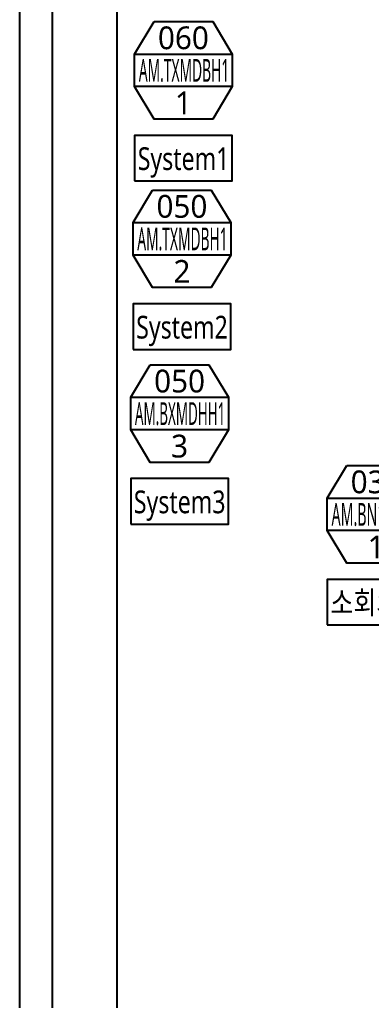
# Model space of a CAD drawing. Extents: x 11551484 to 2613213153046, y -2602833546311 to 14142.
# Drawn here: x 11573099 to 11577425, y -6093 to 5971 of the extents above; entities that cross this region are included whole.
import ezdxf
from ezdxf.enums import TextEntityAlignment as Align

# ---------------------------------------------------------------- set-up
doc = ezdxf.new("R2010")
doc.units = 0
doc.header["$LTSCALE"] = 1000
doc.header["$MEASUREMENT"] = 0
doc.layers.get('0').update_dxf_attribs({"linetype": 'CONTINUOUS'})
doc.layers.get('DEFPOINTS').update_dxf_attribs({"linetype": 'CONTINUOUS'})
for name, color, linetype in [('DVM_INOUT_MARK', 2, 'CONTINUOUS'), ('DVM_INOUT_NAME', 7, 'CONTINUOUS'), ('F-SYM', 7, 'CONTINUOUS'), ('FORM(YOURNAME)-11', 1, 'CONTINUOUS')]:
    doc.layers.add(name, color=color, linetype=linetype)
doc.styles.add('DVM_DEFAULT', font='malgun.ttf')
doc.styles.add('YOURNAME', font='HY울릉도M.TTF')

# ---------------------------------------------------------------- blocks, each defined once
blk = doc.blocks.new('FORM-PLAN')
at = {"layer": 'DEFPOINTS', "color": 158}
blk.add_lwpolyline([(-71444, -2285), (10556, -2285), (10556, 55115), (-71444, 55115)], close=True, dxfattribs=at)
at = {"layer": 'DEFPOINTS'}
blk.add_lwpolyline([(-69444, 53115), (-64, 53115), (-64, 1215), (-69444, 1215)], close=True, dxfattribs=at)
at = {"layer": 'FORM(YOURNAME)-11', "color": 250}
blk.add_lwpolyline([(-72444, -3285), (11556, -3285), (11556, 56115), (-72444, 56115)], close=True, dxfattribs=at)
at = {"layer": 'FORM(YOURNAME)-11', "color": 3, "style": 'YOURNAME'}
for tag, height, p in [('1', 451, (9905, 18188)), ('2', 451, (9905, 17544)), ('3', 451, (9905, 16257)), ('4', 451, (9905, 14326)), ('5', 515, (9905, 12009)), ('6', 515, (9905, 9757)), ('7', 515, (9905, 7504)), ('8', 515, (9905, 5252)), ('9', 515, (9905, 2999)), ('10', 515, (5655, 811)), ('11', 515, (9905, 747)), ('12', 515, (5655, -1441)), ('13', 515, (9905, -1441))]:
    blk.add_attdef(tag, text='', height=height, dxfattribs=at).set_placement(p, align=Align.MIDDLE_RIGHT)
blk = doc.blocks.new('DVM_BACKGROUND')
at = {"layer": 'F-SYM', "xscale": 0.4, "yscale": 0.4, "zscale": 0.4}
blk.add_blockref('FORM-PLAN', (11506413, -14262072), dxfattribs=at)
blk = doc.blocks.new('CAD_INOUT_MARK')
at = {"layer": 'DVM_INOUT_MARK', "color": 0}
for p, q in [((-600, 1560), (600, 1560)), ((600, 1160), (-600, 1160))]:
    blk.add_line(p, q, dxfattribs=at)
blk.add_lwpolyline([(-360, 1960), (360, 1960), (600, 1560), (600, 1160), (360, 760), (-360, 760), (-600, 1160), (-600, 1560), (-360, 1960)], dxfattribs=at)
at = {"layer": 'DVM_INOUT_NAME'}
blk.add_lwpolyline([(-600, 0), (600, 0), (600, 560), (-600, 560)], close=True, dxfattribs=at)
at = {"layer": 'DVM_INOUT_MARK', "color": 0, "style": 'DVM_DEFAULT'}
for tag, p in [('CAP', (0, 1760)), ('NO', (0, 960))]:
    blk.add_attdef(tag, text='', height=280, dxfattribs=at).set_placement(p, align=Align.MIDDLE_CENTER)
for tag, width, p, p2 in [('MNAME', 0.755882, (-549, 1220), (563, 1220)), ('QTY', 0.520692, (710, 1220), (1089, 1220))]:
    blk.add_attdef(tag, text='', height=280, dxfattribs=dict(at, width=width)).set_placement(p, p2, align=Align.FIT)
at = {"layer": 'DVM_INOUT_NAME', "style": 'DVM_DEFAULT', "width": 0.924483}
blk.add_attdef('INAME', text='', height=280, dxfattribs=at).set_placement((-562, 134), (564, 134), align=Align.FIT)

msp = doc.modelspace()

# ---------------------------------------------------------------- block references
msp.add_blockref('DVM_BACKGROUND', (95664, 14252968))
at = {"layer": 'DVM_INOUT_MARK'}
ref = msp.add_blockref('CAD_INOUT_MARK', (11575113, 3987), dxfattribs=at)
ref.add_attrib('CAP', '060', dxfattribs={"color": 0, "height": 280, "style": 'DVM_DEFAULT'}).set_placement((11575113, 5747), align=Align.MIDDLE_CENTER)
ref.add_attrib('MNAME', 'AM.TXMDBH1', dxfattribs={"color": 0, "height": 280, "style": 'DVM_DEFAULT', "width": 0.444265}).set_placement((11574565, 5207), (11575676, 5207), align=Align.FIT)
ref.add_attrib('NO', '1', dxfattribs={"color": 0, "height": 280, "style": 'DVM_DEFAULT'}).set_placement((11575113, 4947), align=Align.MIDDLE_CENTER)
ref.add_attrib('INAME', 'System1', dxfattribs={"layer": 'DVM_INOUT_NAME', "height": 280, "style": 'DVM_DEFAULT', "width": 0.765027}).set_placement((11574552, 4121), (11575678, 4121), align=Align.FIT)
ref = msp.add_blockref('CAD_INOUT_MARK', (11575095, 1914), dxfattribs=at)
ref.add_attrib('CAP', '050', dxfattribs={"color": 0, "height": 280, "style": 'DVM_DEFAULT'}).set_placement((11575095, 3674), align=Align.MIDDLE_CENTER)
ref.add_attrib('MNAME', 'AM.TXMDBH1', dxfattribs={"color": 0, "height": 280, "style": 'DVM_DEFAULT', "width": 0.444265}).set_placement((11574546, 3134), (11575657, 3134), align=Align.FIT)
ref.add_attrib('NO', '2', dxfattribs={"color": 0, "height": 280, "style": 'DVM_DEFAULT'}).set_placement((11575095, 2874), align=Align.MIDDLE_CENTER)
ref.add_attrib('INAME', 'System2', dxfattribs={"layer": 'DVM_INOUT_NAME', "height": 280, "style": 'DVM_DEFAULT', "width": 0.765027}).set_placement((11574533, 2048), (11575659, 2048), align=Align.FIT)
ref = msp.add_blockref('CAD_INOUT_MARK', (11575066, -235), dxfattribs=at)
ref.add_attrib('CAP', '050', dxfattribs={"color": 0, "height": 280, "style": 'DVM_DEFAULT'}).set_placement((11575066, 1525), align=Align.MIDDLE_CENTER)
ref.add_attrib('MNAME', 'AM.BXMDHH1', dxfattribs={"color": 0, "height": 280, "style": 'DVM_DEFAULT', "width": 0.431438}).set_placement((11574517, 985), (11575629, 985), align=Align.FIT)
ref.add_attrib('NO', '3', dxfattribs={"color": 0, "height": 280, "style": 'DVM_DEFAULT'}).set_placement((11575066, 725), align=Align.MIDDLE_CENTER)
ref.add_attrib('INAME', 'System3', dxfattribs={"layer": 'DVM_INOUT_NAME', "height": 280, "style": 'DVM_DEFAULT', "width": 0.765027}).set_placement((11574504, -101), (11575631, -101), align=Align.FIT)
ref = msp.add_blockref('CAD_INOUT_MARK', (11577483, -1475), dxfattribs=at)
ref.add_attrib('CAP', '032', dxfattribs={"color": 0, "height": 280, "style": 'DVM_DEFAULT'}).set_placement((11577483, 285), align=Align.MIDDLE_CENTER)
ref.add_attrib('MNAME', 'AM.BN1PBH1', dxfattribs={"color": 0, "height": 280, "style": 'DVM_DEFAULT', "width": 0.465947}).set_placement((11576935, -255), (11578046, -255), align=Align.FIT)
ref.add_attrib('NO', '1', dxfattribs={"color": 0, "height": 280, "style": 'DVM_DEFAULT'}).set_placement((11577483, -515), align=Align.MIDDLE_CENTER)
ref.add_attrib('INAME', '소회의실', dxfattribs={"layer": 'DVM_INOUT_NAME', "height": 280, "style": 'DVM_DEFAULT', "width": 0.722816}).set_placement((11576922, -1341), (11578048, -1341), align=Align.FIT)

doc.saveas('drawing.dxf')
